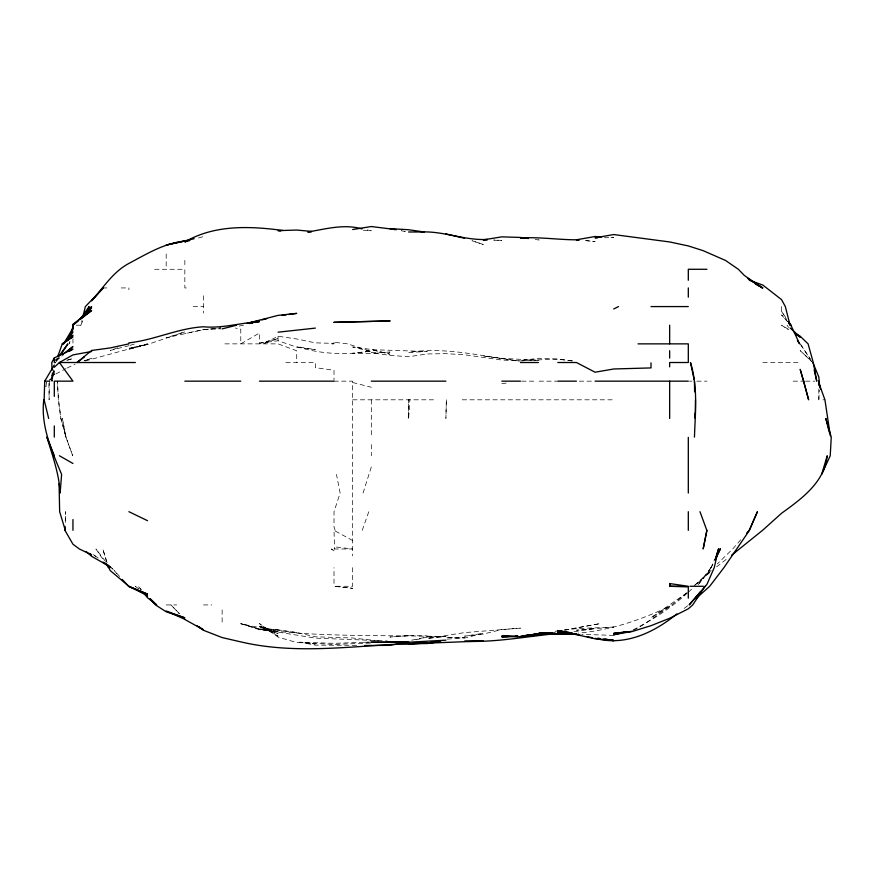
<?xml version="1.0" encoding="UTF-8"?>
<svg xmlns="http://www.w3.org/2000/svg" width="875" height="875" viewBox="0 0 875 875"><rect width="100%" height="100%" fill="white"/><g stroke="black" fill="none" stroke-linecap="round" stroke-linejoin="round"><path stroke-width="0.66" stroke-dasharray="4.38 3.28" d="M49.35 381.161L49.12 399.809L48.869 381.161M65.395 522.353L65.538 511.689L65.198 522.353M408.275 418.458L408.603 399.809L408.603 418.458L409.916 399.809L408.603 400.072M818.847 399.361L819.219 390.261M53.703 369.863L52.347 381.161L52.095 373.166M45.948 386.488L46.495 382.495L45.85 386.488M52.905 372.367L51.264 381.161L54.305 370.092L49.416 380.056M69.923 341.316L69.409 343.864L70 341.228M76.322 325.216L80.861 325.216L82.064 320.25M371.306 467.02L363.07 493.052M362.206 530.337L368.812 511.689M56.022 361.277L56.919 358.783M711.145 567.634L712.862 564.134L706.956 574.241L711.145 567.634L714.306 560.175M80.861 325.216L83.606 319.003M56.295 361.419L58.472 358.127M50.061 380.155L54.305 374.095L50.553 379.137M711.112 567.634L697.659 585.277L706.956 573.891L695.559 585.331M50.553 379.345L54.305 374.806L65.953 368.638M740.688 539.831L732.659 548.986L717.369 563.883M711.178 570.314L706.956 574.777L709.756 572.097M688.308 592.244L691.917 588.831M694.553 585.397L709.756 571.506M56.372 360.741L61.556 356.311M694.63 585.408L709.833 572.48M687.312 593.086C670.95 608.103 652.138 620.277 632.373 630.241M334.009 342.256L334.009 343.864L331.931 343.864L334.009 342.256L347.703 343.864L371.306 351.575L352.658 347.003L371.306 349.464L389.955 354.189L371.306 349.661L427.252 351.52L408.603 352.417C445.561 346.489 482.552 356.508 519.148 360.959M716.581 566.858L728.623 557.528M55.333 360.128L57.411 358.531M684.163 608.388L688.308 605.259M55.398 360.227L63.077 355.348M633.522 630.536L645.05 623.58L669.659 606.517L688.308 591.839L651.011 617.75L669.659 606.167C640.85 620.113 609.788 630.416 577.763 633.194M67.123 368.025L75.119 364.131M331.931 343.864L334.009 343.361L315.361 342.869L296.712 338.975L278.075 336.252L262.981 343.864L278.075 338.592L259.427 343.252L259.427 333.047L240.778 343.864L240.778 329.175L235.452 328.038M117.698 347.812L110.239 350.448L128.888 345.712M84.317 360.817L91.602 358.269L84.011 360.817M130.102 345.341L134.969 343.864L132.53 343.864M66.773 360.336L72.953 358.52L66.642 360.336M198.505 238L203.481 236.556M243.512 325.216L236.775 326.539M416.062 639.855L427.252 636.945L408.603 640.85M85.28 360.981L147.536 343.864L128.888 349.355L147.536 344.367L128.888 348.228L147.536 344.477L184.833 331.887L166.184 337.783L203.481 329.667L220.795 327.83L203.481 329.678L184.833 333.462M555.111 631.345L557.78 630.853M564.441 630.077L600.195 623.58L565.775 629.956M259.427 343.252L278.075 340.736L296.712 347.167L315.361 349.65L296.712 346.642C320.72 354.178 346.587 355.469 371.306 350.941L352.658 353.303L371.306 353.587L389.955 352.1L371.306 352.702L389.955 355.359L408.603 356.738L427.252 353.959L445.9 353.642L464.538 354.769L501.834 360.03L520.483 360.948L539.131 360.292L501.834 358.367L483.186 356.005L520.483 361.167M501.834 383.677L508.495 382.78M564.441 630.011L576.428 628.611L613.725 627.058L576.428 630.197L595.077 628.491L573.759 631.837M447.223 639.133L464.538 637.722L445.9 637.525L464.538 638.072L483.186 633.336L464.538 636.158L483.186 634.058L501.834 629.541L520.483 628.119L464.538 632.614L427.252 638.477L445.9 636.464L427.252 637.044L445.9 636.661C383.698 634.736 321.311 637.448 259.427 629.333L278.075 631.652L259.427 626.577L278.075 633.73L259.427 625.702L278.075 636.103L259.427 623.58L278.075 637.087L296.712 642.556L334.009 644.416L371.306 643.037M408.603 635.633L389.955 637.044L408.603 635.655L427.252 635.873M203.481 329.667L220.795 328.814M371.306 642.086L334.009 643.333L299.928 642.228L315.361 643.956L299.928 642.228M604.395 237.738L613.725 237.661L608.398 237.333M154.656 269.281L184.833 269.281L184.833 287.93L189.503 287.93M102.933 287.93L106.892 287.93M121.209 287.93L128.888 287.93L128.888 289.745M193.211 306.578L203.481 306.578M224.919 343.864L278.075 343.864L296.712 350.809L296.712 362.512M285.83 362.512L315.361 362.512L315.361 367.686L334.009 370.213L334.009 379.947M762.902 362.512L800.198 362.512M334.009 381.161L352.658 381.161L352.658 555.844M521.73 381.161L534.188 381.161M539.131 381.161L557.102 381.161M579.327 381.161L593.764 381.161M689.511 381.161L691.917 381.161M696.806 381.161L706.956 381.161M793.111 381.161L804.191 381.161M805.514 381.161L814.844 381.161M352.658 399.809L433.486 399.809M462.252 399.809L613.725 399.809M822.905 399.809L824.928 399.809M352.658 540.531L334.009 530.337L334.545 548.986M334.009 548.986L352.658 548.986L334.009 546.766M166.184 604.931L176.684 604.931M203.481 604.931L211.859 604.931M364.328 642.228L371.306 642.228M613.725 635.392L581.755 634.342M356.65 645.312L315.361 645.138L300.158 642.228M493.85 240.209L501.834 240.45L493.85 239.892M296.712 632.548L278.075 629.869L259.427 629.114L240.778 623.711L259.427 627.638L296.712 632.548L315.361 636.803L352.658 638.006L379.302 640.97M278.075 629.902L259.427 629.114L240.778 623.58L259.427 629.727L278.075 631.903L259.427 629.125L315.361 638.116L387.286 640.97M363.311 230.223L371.306 230.748L364.645 229.436M585.747 240.669L595.077 241.555L585.747 240.527M535.139 239.553L539.131 239.958L536.473 239.597M572.436 360.97L557.78 359.22L520.483 360.445L539.131 358.291L557.78 358.947L575.094 361.266M401.417 230.792L405.245 231.503L401.417 230.694M352.658 382.506L371.306 387.242M788.539 329.35L781.55 325.216L788.123 329.416M98.175 558.097L92.695 554.072L95.736 556.467M811.869 361.605L800.198 350.623L811.759 361.605M141.575 589.903L138.162 586.283L140.722 589.411M119.689 576.472L114.177 570.577L118.573 575.487M105.47 561.422L95.933 548.986L104.136 561.05M800.198 343.864L810.512 359.22M781.55 306.578L781.55 311.336L786.548 318.806M787.117 325.216L788.594 327.414M800.909 344.969L810.272 359.22M781.55 311.336L786.516 319.43M335.136 530.337L334.009 526.827L334.009 511.689L340.134 493.052L336.47 474.403M107.067 562.658L102.823 548.986L106.881 562.658M818.847 388.959L818.847 399.809M371.306 399.809L371.306 437.106M371.306 444.577L371.306 455.755M352.658 567.634L352.658 586.283L334.009 586.283L352.658 588.35L335.519 586.283L334.009 583.844L334.009 567.634M278.075 336.252L278.075 340.736M222.13 609.962L222.13 622.409M203.481 295.761L203.481 313.086M184.833 260.378L184.833 264.666M166.184 254.034L166.184 269.281M72.953 338.734L72.953 343.864M54.305 370.978L54.305 374.806M446.37 399.809L445.9 418.458L446.37 399.809M483.186 244.431L471.997 240.734L483.186 244.431M334.009 550.856L331.341 548.986L334.009 550.889M138.381 588.645L135.33 586.283L138.381 588.777M179.287 613.572L170.975 604.931L179.287 613.659M113.258 569.603L111.42 567.634L113.203 569.603M787.5 321.486L781.55 314.967L787.467 321.486M72.713 455.755L65.909 437.106L62.366 418.458L65.986 437.106L72.713 455.755M65.986 437.106L60.834 418.458L58.308 399.809L57.378 381.161L58.548 399.809L60.911 418.458L65.986 437.106"/><path stroke-width="1.31" d="M694.159 379.827L690.484 362.512C698.042 386.641 695.264 412.245 694.455 437.106M695.472 399.809L695.352 418.458L695.198 413.131M59.062 483.722L59.653 511.689L65.297 530.337L65.067 526.345M54.305 365.006L44.723 381.161L44.133 399.809L48.672 418.458M819.427 385.066L818.847 377.07L812.831 362.512M71.936 331.122L72.953 326.014L72.953 329.842M706.956 530.337L703.161 548.986L706.814 530.337L699.989 511.689M82.961 316.52L85.367 306.578L103.294 287.93L91.602 300.825C103.294 287.744 112.973 271.884 128.888 263.43C146.672 254.002 164.314 243.053 184.833 241.084L166.184 245.077L194.152 238.7M716.155 556.445L718.528 548.986L714.252 567.634L706.956 584.347L689.183 604.931L700.656 591.467M715.17 560.175L719.042 548.986L716.942 553.962M57.816 356.3L62.3 343.864L72.953 336.7L62.464 343.864L72.953 335.169L71.017 336.908M87.456 310.308L89.108 306.578L81.583 317.537M69.661 351.17L72.953 349.081L54.305 357.919L51.767 362.512L52.019 370.508M72.953 328.027L63.645 343.864L72.953 331.789L63.306 343.864L62.3 343.864M62.092 352.647L67.9 343.864L58.297 357.033M705.064 586.283L692.716 604.931L688.308 608.814L669.659 618.286L651.011 625.669L632.373 631.466L613.725 633.336L632.373 631.334L613.725 634.769L624.914 632.056M83.956 315.897L91.602 306.578L79.734 319.331M746.714 533.05L749.186 530.337L757.422 511.689L749.427 530.337L723.942 567.634L709.702 586.283L695.8 598.773M81.003 318.489L91.602 307.912L72.953 325.216L72.953 324.275L91.602 310.548L80.205 319.517M54.305 367.27L59.369 362.512L72.953 354.911L91.602 351.488L91.602 350.481L110.239 347.922L128.888 343.864M66.205 341.261L69.092 338.647M67.769 350.984L72.953 346.544L62.595 354.539M91.602 350.481L77.011 362.512L84.306 357M72.953 325.216L78.127 321.147M731.631 555.198L762.562 530.337L781.55 513.275C801.445 498.903 824.523 482.355 827.225 455.755L821.647 474.403L830.233 455.755L831.25 437.106L825.814 418.458L829.227 432.13M676.911 613.878C654.194 632.494 624.925 646.505 595.077 638.28M613.725 308.973L618.505 306.578M189.809 240.527L184.833 241.959C214.638 224.492 250.009 226.078 282.953 230.464M246.991 323.411L278.075 315.372L296.712 313.381L288.728 314.508M249.627 323.477L259.427 320.688L248.238 323.411L259.427 320.447M222.13 328.88L236.556 325.216M261.909 319.856L266.886 318.675M545.344 633.806L536.473 635.491M250.097 323.433L252.766 322.93M255.423 322.416L259.427 321.65C240.658 322.744 222.414 328.595 203.481 326.78C177.822 328.234 154.339 340.091 128.888 342.858M438.583 641.769L427.252 643.541L408.603 643.694L427.252 643.191C365.673 643.595 303.22 656.108 242.309 642.228L222.13 637.58L203.481 630.295L197.181 625.822M399.142 643.672L389.955 645.356L364.645 645.498M352.658 229.534L371.306 226.537L396.32 229.655M436.756 641.823L434.153 642.228L440.672 641.791M282.067 315.448L286.059 314.88M315.361 328.103L278.075 332.183M525.809 635.294L529.812 634.823M533.805 634.364L537.797 633.894M561.772 633.139C529.353 635.841 497.252 642.633 464.538 641.266L483.186 640.992L408.603 643.869L397.95 643.552M529.812 636.005L533.805 635.688M555.111 633.03L520.483 636.475L539.131 633.533L552.453 633.041M445.9 640.183L408.603 642.228L371.306 642.228L391.628 642.228L386.542 642.228M508.495 636.552L501.834 636.913L517.825 636.53M515.156 636.202L517.825 636.048M430.73 642.228L438.309 641.834M413.93 643.005L421.925 642.698M311.566 231.864L307.759 231.984C325.664 229.086 343.897 223.661 361.987 228.922M421.05 231.984C443.494 230.869 464.691 240.658 487.189 239.422M597.734 237.803L595.077 237.825L613.725 234.555L669.659 241.948L688.308 245.93L703.084 250.633L725.605 260.488L738.347 269.281L744.253 275.373L762.355 287.93L748.781 279.191M408.603 231.984L424.2 231.984L408.603 229.731L389.955 228.637L395.052 229.589M706.956 269.281L688.308 269.281L688.308 280.273M651.011 306.578L688.308 306.578M72.527 325.216L73.314 325.216M790.891 325.216L789.195 323.356L790.891 325.216L799.597 343.864L797.398 340.572M638.039 343.864L688.308 343.864L688.308 362.512L669.659 362.512L669.659 366.855M55.475 362.512L54.305 362.512L54.305 357.919M135.373 362.512L59.369 362.512L72.953 381.161L54.305 381.161L54.305 396.353M520.483 362.512L538.377 362.512M557.78 362.512L576.428 362.512L595.077 372.214L613.725 368.988L651.011 367.916L651.011 362.852M44.723 381.161L49.7 381.161M184.833 381.161L240.778 381.161M259.427 381.161L334.009 381.161M371.306 381.161L445.9 381.161M501.834 381.161L520.483 381.161M557.78 381.161L576.428 381.161M595.077 381.161L688.308 381.161M689.927 586.283L703.358 586.283M576.428 634.058L539.131 633.533L520.483 636.705L501.834 635.983L517.825 636.398M487.189 240.012L483.186 239.892L501.834 236.841L520.483 237.453L528.478 238.525M563.106 632.811L557.78 632.603L576.428 634.364L557.78 632.297L576.428 634.452M569.767 633.084L572.436 633.183M601.737 236.928L595.077 236.513L576.428 239.794L579.086 240.045M311.369 231.383L296.712 230.048L278.075 230.65L280.777 230.945M524.486 238.47L520.483 238.066C540.072 236.709 559.508 240.056 579.086 239.805M565.775 631.859L557.78 630.962L569.767 632.723M600.403 638.641L597.734 638.302L600.403 638.739M604.395 639.155L613.725 640.358L595.077 638.805L557.78 630.503L569.767 632.559M669.659 583.548L688.308 586.283L669.659 586.283L669.659 583.548L669.9 586.283L688.308 586.917L688.308 598.172M603.061 639.133L613.725 640.697L605.73 639.22M577.763 634.725L580.42 635.272M587.081 636.639L592.408 637.733M445.9 233.92L464.538 238.273M749.23 280.175L762.902 285.097L781.55 299.633L785.334 306.578L790.059 325.216L788.637 322.908M107.614 565.152L110.239 570.587L128.888 586.283L147.536 594.103L128.888 586.6L122.161 579.414M184.833 619.336L166.184 610.991L184.833 617.805L166.184 611.789L155.509 604.931L150.194 599.025M128.888 511.689L147.536 520.691M128.888 586.283L147.536 595.744L144.484 593.381M755.902 284.353L762.902 287.93L747.545 278.337M59.402 455.755L72.953 463.477M794.369 332.784L800.198 336.23L808.095 343.864L813.269 362.512L816.747 381.161L814.155 369.972M795.802 334.305L800.198 337.105L790.136 327.961M184.833 619.478L203.481 629.814L199.281 627.047M89.513 553.405L91.602 554.87L79.373 548.986L72.953 544.217L64.936 530.337M104.759 562.931L110.239 566.956L91.602 556.292L86.056 551.425M102.987 562.045L110.239 567.634M144.484 593.753L147.536 596.236L144.988 593.523M150.281 598.73L156.691 604.931L147.536 597.756L143.281 592.539M106.378 564.342L108.609 567.634L107.844 565.152M788.703 322.011L790.847 325.216M54.305 455.755L46.889 437.106C52.402 455.514 59.117 473.594 60.134 493.052L61.611 474.403C51.691 450.592 40.709 426.333 43.75 399.809M819.777 386.903L818.847 383.031L824.928 399.809L830.309 435.772M818.847 381.391L820.586 389.277M694.444 381.161L694.619 391.814M818.847 381.161L818.847 385.066M688.308 287.93L688.308 297.172M688.308 437.336L688.308 493.052M688.308 511.689L688.308 530.337M669.659 325.216L669.659 343.864M669.659 350.689L669.659 358.116M669.659 381.161L669.659 418.458M72.953 519.564L72.953 530.337M54.305 425.939L54.305 437.106M720.333 548.986L715.159 559.475L720.333 548.986M424.583 642.655L413.93 643.344L424.583 642.655M389.955 320.939L334.009 322.328L389.955 320.939M572.436 633.434L557.78 633.752L539.131 632.778L557.78 633.773L572.436 633.434M408.603 642.141L389.955 642.228L408.603 642.228M803.688 381.161L800.198 369.392L808.631 399.809L803.688 381.161"/></g></svg>
